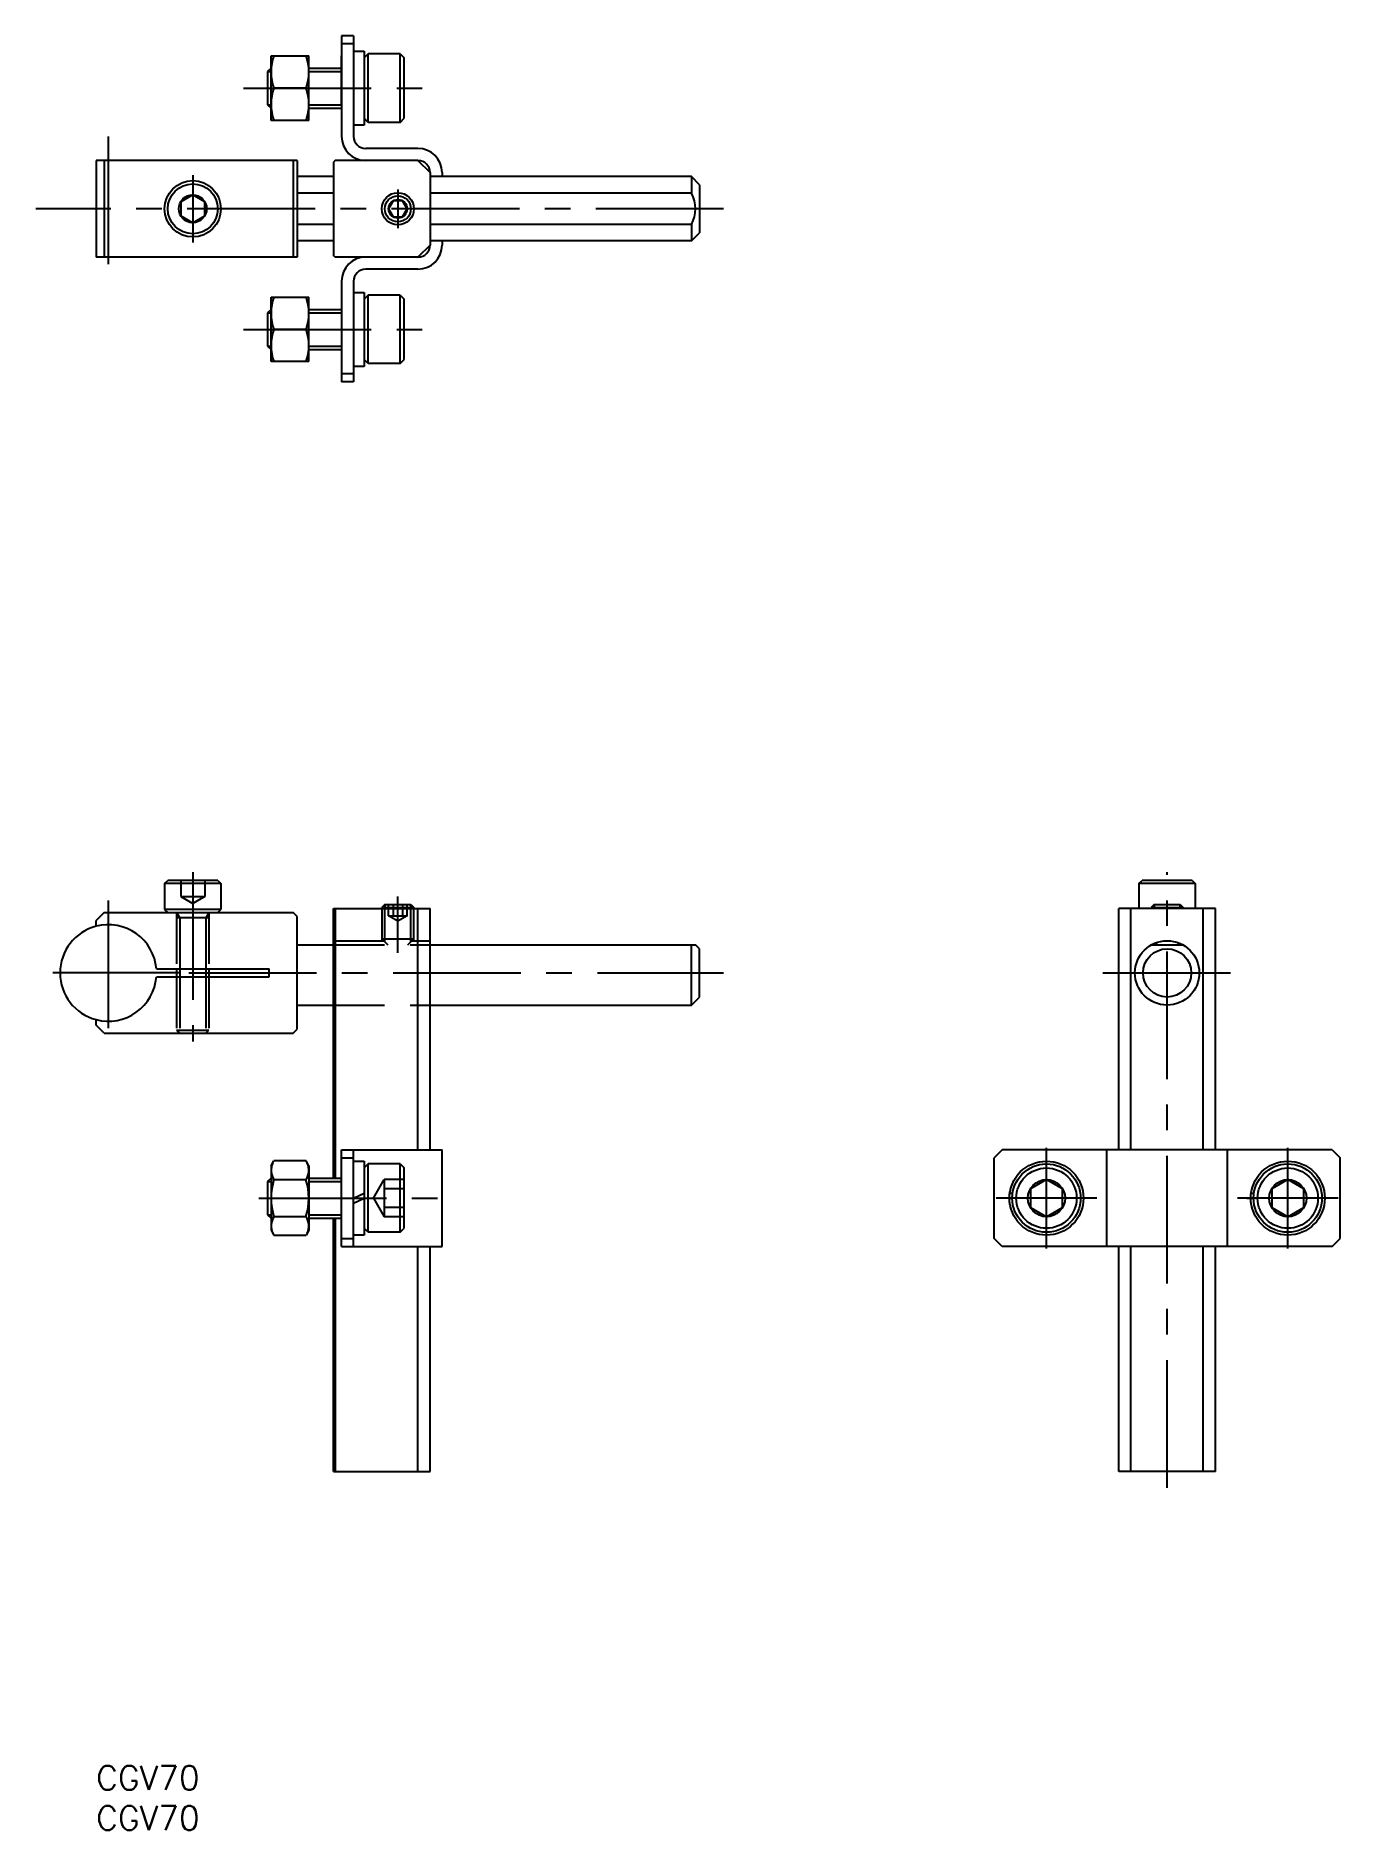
# Model space of a CAD drawing. Extents: x -8 to 155, y -8 to 215.
import ezdxf

# ---------------------------------------------------------------- set-up
doc = ezdxf.new("R2010")
doc.units = 0
doc.header["$LTSCALE"] = 0.5
for name, pattern in [('CENTER', [50.8, 31.75, -6.35, 6.35, -6.35]), ('DASHED', [19.05, 12.7, -6.35]), ('PHANTOM', [63.5, 31.75, -6.35, 6.35, -6.35, 6.35, -6.35])]:
    doc.linetypes.add(name, pattern=pattern)
doc.layers.get('0').update_dxf_attribs({"linetype": 'CONTINUOUS'})
doc.layers.add('CENTER', color=1, linetype='CENTER')
doc.styles.get("Standard").update_dxf_attribs({"font": 'txt.shx', "height": 3, "bigfont": 'bigfont.shx'})

# ---------------------------------------------------------------- blocks, each defined once
blk = doc.blocks.new('*U55')
at = {"color": 7, "linetype": 'CONTINUOUS'}
blk.add_text('CGV70', height=3, dxfattribs=at).set_placement((0, -3))
blk = doc.blocks.new('*U56')
at = {"color": 7, "linetype": 'CONTINUOUS'}
blk.add_text('CGV70', height=3, dxfattribs=at).set_placement((0, -8))

msp = doc.modelspace()

# ---------------------------------------------------------------- linework, layer by layer
at = {"color": 7, "linetype": 'CONTINUOUS'}
for p, q in [((32, 215.07), (30.5, 215.07)), ((30.5, 215.07), (30.5, 202.57)), ((32, 215.07), (32, 202.57)), ((21.73, 204.57), (21.73, 212.57)), ((21.73, 212.57), (26.43, 212.57)), ((26.43, 204.57), (26.43, 212.57)), ((32, 214.07), (30.5, 214.07)), ((30.5, 206.57), (30.5, 212.57)), ((32, 213.17), (33.3, 213.17)), ((33.3, 213.17), (33.3, 203.97)), ((33.8, 212.82), (33.3, 212.32)), ((33.8, 204.32), (33.8, 212.82)), ((37.8, 212.82), (33.8, 212.82)), ((37.8, 204.32), (37.8, 212.82)), ((37.8, 212.82), (38.3, 212.32)), ((38.3, 204.82), (38.3, 212.32)), ((21.73, 211.07), (21.3, 210.64)), ((21.3, 210.64), (21.3, 206.5)), ((26.43, 211.07), (30.5, 211.07)), ((26.08, 208.57), (22.09, 208.57)), ((21.3, 206.5), (21.73, 206.07)), ((26.43, 206.07), (30.5, 206.07)), ((26.43, 204.57), (21.73, 204.57)), ((33.3, 203.97), (32, 203.97)), ((33.8, 204.32), (33.3, 204.82)), ((37.8, 204.32), (33.8, 204.32)), ((37.8, 204.32), (38.3, 204.82)), ((40, 201.07), (33.5, 201.07)), ((0, 199.57), (0, 187.57)), ((25, 199.57), (0, 199.57)), ((1, 199.57), (1, 187.57)), ((24.5, 199.57), (24.5, 187.57)), ((25, 199.57), (25, 187.57)), ((29.7, 199.57), (29.5, 199.37)), ((29.5, 199.37), (29.5, 187.77)), ((40, 199.57), (29.7, 199.57)), ((40, 199.57), (41.5, 198.07)), ((29.5, 197.57), (25, 197.57)), ((41.5, 198.07), (41.5, 189.07)), ((74, 197.57), (41.5, 197.57)), ((43, 198.07), (43, 197.57)), ((74, 197.57), (74, 195.51)), ((75, 196.57), (74, 197.57)), ((75, 196.57), (75, 190.57)), ((12, 195.3), (10.5, 194.44)), ((10.5, 194.44), (10.5, 192.7)), ((13.5, 194.44), (12, 195.3)), ((13.5, 192.7), (13.5, 194.44)), ((29.5, 195.51), (25, 195.51)), ((36.92, 194.57), (36.35, 193.57)), ((38.08, 194.57), (36.92, 194.57)), ((38.65, 193.57), (38.08, 194.57)), ((74, 195.51), (41.5, 195.51)), ((10.5, 192.7), (12, 191.84)), ((12, 191.84), (13.5, 192.7)), ((36.35, 193.57), (36.92, 192.57)), ((36.92, 192.57), (38.08, 192.57)), ((38.08, 192.57), (38.65, 193.57)), ((29.5, 191.63), (25, 191.63)), ((74, 191.63), (41.5, 191.63)), ((74, 191.63), (74, 189.57)), ((74, 189.57), (75, 190.57)), ((25, 187.57), (0, 187.57)), ((29.5, 189.57), (25, 189.57)), ((29.7, 187.57), (29.5, 187.77)), ((40, 187.57), (29.7, 187.57)), ((41.5, 189.07), (40, 187.57)), ((74, 189.57), (41.5, 189.57)), ((43, 189.57), (43, 189.07)), ((40, 186.07), (33.5, 186.07)), ((30.5, 184.57), (30.5, 172.07)), ((32, 184.57), (32, 172.07)), ((32, 183.17), (33.3, 183.17)), ((33.3, 183.17), (33.3, 173.97)), ((21.73, 181.07), (21.3, 180.64)), ((21.73, 174.57), (21.73, 182.57)), ((21.73, 182.57), (26.43, 182.57)), ((26.43, 174.57), (26.43, 182.57)), ((26.43, 181.07), (30.5, 181.07)), ((33.8, 182.82), (33.3, 182.32)), ((33.8, 174.32), (33.8, 182.82)), ((37.8, 182.82), (33.8, 182.82)), ((37.8, 174.32), (37.8, 182.82)), ((37.8, 182.82), (38.3, 182.32)), ((38.3, 174.82), (38.3, 182.32)), ((21.3, 180.64), (21.3, 176.5)), ((26.08, 178.57), (22.09, 178.57)), ((21.3, 176.5), (21.73, 176.07)), ((26.43, 174.57), (21.73, 174.57)), ((26.43, 176.07), (30.5, 176.07)), ((33.8, 174.32), (33.3, 174.82)), ((37.8, 174.32), (33.8, 174.32)), ((37.8, 174.32), (38.3, 174.82)), ((32, 173.07), (30.5, 173.07)), ((32, 172.07), (30.5, 172.07)), ((33.3, 173.97), (32, 173.97)), ((8.5, 109.67), (8.9, 110.07)), ((15.5, 109.67), (8.5, 109.67)), ((8.5, 109.67), (8.5, 106.47)), ((15.1, 110.07), (8.9, 110.07)), ((15.1, 110.07), (15.5, 109.67)), ((15.5, 109.67), (15.5, 106.47)), ((129.63, 109.67), (130.03, 110.07)), ((136.63, 109.67), (129.63, 109.67)), ((129.63, 109.67), (129.63, 106.57)), ((136.23, 110.07), (130.03, 110.07)), ((136.23, 110.07), (136.63, 109.67)), ((136.63, 109.67), (136.63, 106.57)), ((1, 106.07), (0, 105.07)), ((0, 104.38), (0, 105.07)), ((1, 106.07), (24.5, 106.07)), ((15.5, 106.47), (8.5, 106.47)), ((8.5, 106.47), (8.9, 106.07)), ((15.1, 106.07), (15.5, 106.47)), ((25, 105.57), (24.5, 106.07)), ((25, 91.57), (25, 105.57)), ((29.5, 106.57), (41.5, 106.57)), ((29.5, 73.07), (29.5, 106.57)), ((29.7, 106.57), (29.7, 73.07)), ((35.88, 107.07), (35.5, 106.69)), ((35.5, 106.69), (39.5, 106.69)), ((35.5, 106.57), (35.5, 106.69)), ((35.88, 107.07), (39.12, 107.07)), ((39.12, 107.07), (39.5, 106.69)), ((39.5, 106.57), (39.5, 106.69)), ((40, 76.57), (40, 106.57)), ((41.5, 76.57), (41.5, 106.57)), ((127.13, 76.57), (127.13, 106.57)), ((139.13, 106.57), (127.13, 106.57)), ((128.63, 76.57), (128.63, 106.57)), ((131.51, 107.07), (131.13, 106.69)), ((131.13, 106.69), (135.13, 106.69)), ((131.13, 106.57), (131.13, 106.69)), ((131.51, 107.07), (134.75, 107.07)), ((134.75, 107.07), (135.13, 106.69)), ((135.13, 106.57), (135.13, 106.69)), ((137.63, 76.57), (137.63, 106.57)), ((139.13, 76.57), (139.13, 106.57)), ((25, 102.07), (29.5, 102.07)), ((41.5, 102.07), (74.5, 102.07)), ((74, 94.57), (74, 102.07)), ((75, 101.57), (74.5, 102.07)), ((75, 95.57), (75, 101.57)), ((131.2, 102.07), (135.07, 102.07)), ((131.66, 102.29), (131.88, 102.07)), ((134.6, 102.29), (134.38, 102.07)), ((7.48, 99.07), (21.5, 99.07)), ((10, 99.07), (10, 98.07)), ((14, 99.07), (14, 98.07)), ((21.5, 98.07), (21.5, 99.07)), ((7.48, 98.07), (21.5, 98.07)), ((25, 94.57), (29.5, 94.57)), ((41.5, 94.57), (74, 94.57)), ((74, 94.57), (75, 95.57)), ((0, 92.07), (0, 92.76)), ((1, 91.07), (0, 92.07)), ((24.5, 91.07), (25, 91.57)), ((1, 91.07), (24.5, 91.07)), ((30.5, 76.57), (43, 76.57)), ((30.5, 64.57), (30.5, 76.57)), ((32, 64.57), (32, 76.57)), ((32, 64.57), (32, 76.57)), ((43, 64.57), (43, 76.57)), ((112.63, 76.57), (111.63, 75.57)), ((153.63, 76.57), (112.63, 76.57)), ((125.63, 64.57), (125.63, 76.57)), ((140.63, 64.57), (140.63, 76.57)), ((153.63, 76.57), (154.63, 75.57)), ((21.73, 74.57), (22.09, 75.19)), ((21.73, 74.57), (21.73, 66.57)), ((26.08, 75.19), (22.09, 75.19)), ((26.43, 74.57), (26.08, 75.19)), ((26.43, 74.57), (26.43, 66.57)), ((30.5, 75.57), (32, 75.57)), ((32, 75.17), (33.3, 75.17)), ((33.3, 75.17), (33.3, 65.97)), ((33.8, 74.82), (33.3, 74.32)), ((33.8, 66.32), (33.8, 74.82)), ((37.8, 74.82), (33.8, 74.82)), ((37.8, 66.32), (37.8, 74.82)), ((37.8, 74.82), (38.3, 74.32)), ((38.3, 66.82), (38.3, 74.32)), ((111.63, 65.57), (111.63, 75.57)), ((154.63, 65.57), (154.63, 75.57)), ((21.73, 73.07), (21.3, 72.64)), ((21.3, 72.64), (21.3, 68.5)), ((22.09, 72.88), (26.08, 72.88)), ((26.43, 73.07), (30.5, 73.07)), ((118.13, 72.88), (116.13, 71.72)), ((116.13, 71.72), (116.13, 69.41)), ((120.13, 71.72), (118.13, 72.88)), ((120.13, 69.41), (120.13, 71.72)), ((148.13, 72.88), (146.13, 71.72)), ((146.13, 71.72), (146.13, 69.41)), ((150.13, 71.72), (148.13, 72.88)), ((150.13, 69.41), (150.13, 71.72)), ((32, 70.57), (33.3, 71.18)), ((32, 69.96), (33.3, 70.57)), ((113.53, 70.57), (113.88, 70.57)), ((113.57, 71.18), (113.93, 71.18)), ((116.13, 69.41), (118.13, 68.26)), ((118.13, 68.26), (120.13, 69.41)), ((143.03, 70.57), (144.13, 70.57)), ((143.53, 70.57), (143.88, 70.57)), ((143.57, 71.18), (143.93, 71.18)), ((146.13, 69.41), (148.13, 68.26)), ((148.13, 68.26), (150.13, 69.41)), ((21.3, 68.5), (21.73, 68.07)), ((26.08, 68.26), (22.09, 68.26)), ((26.43, 68.07), (30.5, 68.07)), ((29.5, 36.57), (29.5, 68.07)), ((29.7, 68.07), (29.7, 36.57)), ((21.73, 66.57), (22.09, 65.95)), ((22.09, 65.95), (26.08, 65.95)), ((26.43, 66.57), (26.08, 65.95)), ((30.5, 65.57), (32, 65.57)), ((33.3, 65.97), (32, 65.97)), ((33.8, 66.32), (33.3, 66.82)), ((37.8, 66.32), (33.8, 66.32)), ((37.8, 66.32), (38.3, 66.82)), ((112.63, 64.57), (111.63, 65.57)), ((153.63, 64.57), (154.63, 65.57)), ((30.5, 64.57), (43, 64.57)), ((40, 36.57), (40, 64.57)), ((41.5, 36.57), (41.5, 64.57)), ((153.63, 64.57), (112.63, 64.57)), ((127.13, 36.57), (127.13, 64.57)), ((128.63, 36.57), (128.63, 64.57)), ((137.63, 36.57), (137.63, 64.57)), ((139.13, 36.57), (139.13, 64.57)), ((29.5, 55.17), (29.5, 59.97)), ((29.5, 47.17), (29.5, 51.97)), ((29.5, 40.67), (29.5, 44.97)), ((29.5, 36.57), (41.5, 36.57)), ((139.13, 36.57), (127.13, 36.57))]:
    msp.add_line(p, q, dxfattribs=at)
at = {"color": 3, "linetype": 'CONTINUOUS'}
for p, q in [((21.3, 210.64), (21.73, 210.64)), ((26.43, 210.64), (30.5, 210.64)), ((21.3, 206.5), (21.73, 206.5)), ((26.43, 206.5), (30.5, 206.5)), ((21.3, 180.64), (21.73, 180.64)), ((26.43, 180.64), (30.5, 180.64)), ((21.3, 176.5), (21.73, 176.5)), ((26.43, 176.5), (30.5, 176.5)), ((35.88, 107.07), (35.88, 106.57)), ((39.12, 106.57), (39.12, 107.07)), ((131.51, 107.07), (131.51, 106.57)), ((134.75, 106.57), (134.75, 107.07)), ((10.38, 99.07), (10.38, 98.07)), ((13.62, 99.07), (13.62, 98.07)), ((21.3, 72.64), (21.73, 72.64)), ((26.43, 72.64), (30.5, 72.64)), ((21.3, 68.5), (21.73, 68.5)), ((26.43, 68.5), (30.5, 68.5))]:
    msp.add_line(p, q, dxfattribs=at)
at = {"color": 3, "linetype": 'DASHED'}
for p, q in [((10.5, 110.07), (10.5, 108.07)), ((12, 110.07), (12, 108.07)), ((13.5, 110.07), (13.5, 108.07)), ((10.5, 108.07), (12, 107.2)), ((10.5, 108.07), (13.5, 108.07)), ((13.5, 108.07), (12, 107.2)), ((10, 106.07), (10.38, 105.41)), ((10, 106.07), (10, 99.07)), ((14, 105.41), (10, 105.41)), ((10.38, 105.41), (10.38, 99.07)), ((14, 106.07), (13.62, 105.41)), ((13.62, 105.41), (13.62, 99.07)), ((14, 106.07), (14, 99.07)), ((35.5, 106.57), (35.5, 102.57)), ((35.88, 102.44), (35.88, 106.57)), ((36.35, 105.66), (36.35, 107.07)), ((36.35, 105.66), (38.65, 105.66)), ((37.5, 104.99), (36.35, 105.66)), ((36.92, 107.07), (36.92, 105.66)), ((38.65, 105.66), (37.5, 104.99)), ((38.08, 107.07), (38.08, 105.66)), ((38.65, 105.66), (38.65, 107.07)), ((39.12, 102.44), (39.12, 106.57)), ((39.5, 102.57), (39.5, 106.57)), ((35.5, 102.82), (36.25, 102.07)), ((35.5, 102.82), (39.5, 102.82)), ((38.75, 102.07), (39.5, 102.82)), ((29.5, 102.57), (41.5, 102.57)), ((29.5, 102.07), (41.5, 102.07)), ((10, 98.07), (10, 91.07)), ((10.38, 98.07), (10.38, 91.07)), ((13.62, 98.07), (13.62, 91.07)), ((14, 98.07), (14, 91.07)), ((29.5, 94.57), (41.5, 94.57)), ((10, 91.45), (14, 91.45)), ((10, 91.45), (10.38, 91.07)), ((13.62, 91.07), (14, 91.45)), ((34.47, 70.57), (35.8, 72.88)), ((38.3, 72.88), (35.8, 72.88)), ((35.8, 72.88), (35.8, 68.26)), ((38.3, 71.72), (35.8, 71.72)), ((34.47, 70.57), (35.8, 68.26)), ((38.3, 69.41), (35.8, 69.41)), ((38.3, 68.26), (35.8, 68.26))]:
    msp.add_line(p, q, dxfattribs=at)
at = {"color": 7, "linetype": 'CONTINUOUS'}
for centre, radius in [((12, 193.57), 3.5), ((12, 193.57), 3.1), ((12, 193.57), 1.73), ((37.5, 193.57), 2), ((37.5, 193.57), 1.15), ((133.13, 98.57), 4), ((133.13, 98.57), 3), ((118.13, 70.57), 4.6), ((118.13, 70.57), 4.25), ((118.13, 70.57), 3.75), ((148.13, 70.57), 4.6), ((148.13, 70.57), 4.25), ((148.13, 70.57), 3.75), ((118.13, 70.57), 2.31), ((148.13, 70.57), 2.31)]:
    msp.add_circle(centre, radius, dxfattribs=at)
at = {"color": 3, "linetype": 'CONTINUOUS'}
msp.add_circle((37.5, 193.57), 1.62, dxfattribs=at)
at = {"color": 7, "linetype": 'CONTINUOUS'}
for centre, radius, start, end in [((27.51, 210.57), 5.78, 159.7438, 200.2562), ((20.66, 210.57), 5.78, 339.7438, 20.2562), ((27.51, 206.57), 5.78, 159.7438, 200.2562), ((20.66, 206.57), 5.78, 339.7438, 20.2562), ((33.5, 202.57), 3, 180, 270), ((33.5, 202.57), 1.5, 180, 270), ((40, 198.07), 3, 0, 90), ((40, 198.07), 1.5, 0, 90), ((70.5, 193.57), 4, 331.045, 28.955), ((33.5, 184.57), 3, 90, 180), ((40, 189.07), 3, 270, 0), ((40, 189.07), 1.5, 270, 0), ((33.5, 184.57), 1.5, 90, 180), ((27.51, 180.57), 5.78, 159.7438, 200.2562), ((20.66, 180.57), 5.78, 339.7438, 20.2562), ((27.51, 176.57), 5.78, 159.7438, 200.2562), ((20.66, 176.57), 5.78, 339.7438, 20.2562), ((1.5, 98.57), 6, 4.7802, 104.4775), ((1.5, 98.57), 6, 255.5225, 355.2198), ((23.78, 74.03), 2.04, 154.3842, 214.3842), ((24.39, 74.03), 2.04, 325.6158, 25.6158), ((29.38, 70.57), 7.64, 162.412, 197.588), ((18.79, 70.57), 7.64, 342.412, 17.588), ((23.78, 67.11), 2.04, 145.6158, 205.6158), ((24.39, 67.11), 2.04, 334.3842, 34.3842)]:
    msp.add_arc(centre, radius, start, end, dxfattribs=at)
at = {"color": 3, "linetype": 'PHANTOM'}
msp.add_arc((1.5, 98.57), 6, 104.4775, 255.5225, dxfattribs=at)
at = {"layer": 'CENTER', "color": 1, "linetype": 'CENTER'}
for p, q in [((18.3, 208.57), (41.3, 208.57)), ((1.5, 202.57), (1.5, 184.57)), ((12, 197.77), (12, 189.37)), ((37.5, 195.97), (37.5, 191.17)), ((78, 193.57), (-7.5, 193.57)), ((18.3, 178.57), (41.3, 178.57)), ((12, 111.11), (12, 90.03)), ((133.13, 34.57), (133.13, 111.11)), ((1.5, 107.57), (1.5, 89.57)), ((37.5, 101.07), (37.5, 108.07)), ((10.5, 98.57), (-7.5, 98.57)), ((11.5, 98.57), (78, 98.57)), ((125.13, 98.57), (141.13, 98.57)), ((118.13, 64.32), (118.13, 76.82)), ((148.13, 64.32), (148.13, 76.82)), ((20.2, 70.57), (43, 70.57)), ((124.38, 70.57), (111.88, 70.57)), ((154.38, 70.57), (141.88, 70.57))]:
    msp.add_line(p, q, dxfattribs=at)

# ---------------------------------------------------------------- block references
at = {"color": 7, "linetype": 'CONTINUOUS'}
for name in ['*U55', '*U56']:
    msp.add_blockref(name, (0, 0), dxfattribs=at)

doc.saveas('drawing.dxf')
